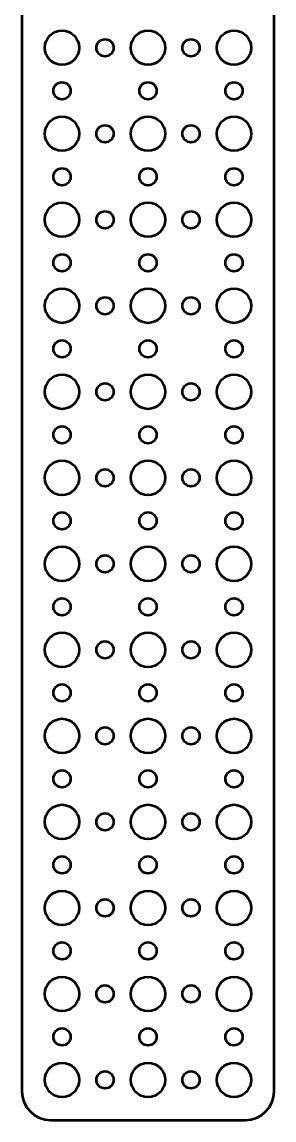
# Model space of a CAD drawing. Header units: centimetres. Extents: x -120 to 105, y -79 to 117.
# Drawn here: x -2.2 to 2.2, y -32.2 to -13.05 of the extents above; entities that cross this region are included whole.
import ezdxf

# ---------------------------------------------------------------- set-up
doc = ezdxf.new("R2010")
doc.units = ezdxf.units.CM
doc.header["$MEASUREMENT"] = 0
doc.layers.add('Layer 1', color=7, linetype='Continuous')

msp = doc.modelspace()

# ---------------------------------------------------------------- linework, layer by layer
at = {"layer": 'Layer 1', "lineweight": 53}
for centre, major_axis in [((-1.49999, -13.50001), (0, 0.30001)), ((0.00001, -13.50001), (0, 0.30001)), ((1.50001, -13.50001), (0, 0.30001)), ((-0.75, -13.5), (0, 0.15)), ((0.75, -13.5), (0, 0.15)), ((-1.5, -14.25), (0, 0.15)), ((0, -14.25), (0, 0.15)), ((1.5, -14.25), (0, 0.15)), ((-1.49999, -15.00001), (0, 0.30001)), ((0.00001, -15.00001), (0, 0.30001)), ((1.50001, -15.00001), (0, 0.30001)), ((-0.75, -15), (0, 0.15)), ((0.75, -15), (0, 0.15)), ((-1.5, -15.75), (0, 0.15)), ((0, -15.75), (0, 0.15)), ((1.5, -15.75), (0, 0.15)), ((-1.49999, -16.50001), (0, 0.30001)), ((0.00001, -16.50001), (0, 0.30001)), ((1.50001, -16.50001), (0, 0.30001)), ((-0.75, -16.5), (0, 0.15)), ((0.75, -16.5), (0, 0.15)), ((-1.5, -17.25), (0, 0.15)), ((0, -17.25), (0, 0.15)), ((1.5, -17.25), (0, 0.15)), ((-1.49999, -18.00001), (0, 0.30001)), ((0.00001, -18.00001), (0, 0.30001)), ((1.50001, -18.00001), (0, 0.30001)), ((-0.75, -18), (0, 0.15)), ((0.75, -18), (0, 0.15)), ((-1.5, -18.75), (0, 0.15)), ((0, -18.75), (0, 0.15)), ((1.5, -18.75), (0, 0.15)), ((-1.49999, -19.50001), (0, 0.30001)), ((0.00001, -19.50001), (0, 0.30001)), ((1.50001, -19.50001), (0, 0.30001)), ((-0.75, -19.5), (0, 0.15)), ((0.75, -19.5), (0, 0.15)), ((-1.5, -20.25), (0, 0.15)), ((0, -20.25), (0, 0.15)), ((1.5, -20.25), (0, 0.15)), ((-1.49999, -21.00001), (0, 0.30001)), ((-0.75, -21), (0, 0.15)), ((0.00001, -21.00001), (0, 0.30001)), ((0.75, -21), (0, 0.15)), ((1.50001, -21.00001), (0, 0.30001)), ((-1.5, -21.75), (0, 0.15)), ((0, -21.75), (0, 0.15)), ((1.5, -21.75), (0, 0.15)), ((-1.49999, -22.50001), (0, 0.30001)), ((0.00001, -22.50001), (0, 0.30001)), ((1.50001, -22.50001), (0, 0.30001)), ((-0.75, -22.5), (0, 0.15)), ((0.75, -22.5), (0, 0.15)), ((-1.5, -23.25), (0, 0.15)), ((0, -23.25), (0, 0.15)), ((1.5, -23.25), (0, 0.15)), ((-1.49999, -24.00001), (0, 0.30001)), ((0.00001, -24.00001), (0, 0.30001)), ((1.50001, -24.00001), (0, 0.30001)), ((-0.75, -24), (0, 0.15)), ((0.75, -24), (0, 0.15)), ((-1.5, -24.75), (0, 0.15)), ((0, -24.75), (0, 0.15)), ((1.5, -24.75), (0, 0.15)), ((-1.49999, -25.50001), (0, 0.30001)), ((0.00001, -25.50001), (0, 0.30001)), ((1.50001, -25.50001), (0, 0.30001)), ((-0.75, -25.5), (0, 0.15)), ((0.75, -25.5), (0, 0.15)), ((-1.5, -26.25), (0, 0.15)), ((0, -26.25), (0, 0.15)), ((1.5, -26.25), (0, 0.15)), ((-1.49999, -27.00001), (0, 0.30001)), ((0.00001, -27.00001), (0, 0.30001)), ((1.50001, -27.00001), (0, 0.30001)), ((-0.75, -27), (0, 0.15)), ((0.75, -27), (0, 0.15)), ((-1.5, -27.75), (0, 0.15)), ((0, -27.75), (0, 0.15)), ((1.5, -27.75), (0, 0.15)), ((-1.49999, -28.50001), (0, 0.30001)), ((0.00001, -28.50001), (0, 0.30001)), ((1.50001, -28.50001), (0, 0.30001)), ((-0.75, -28.5), (0, 0.15)), ((0.75, -28.5), (0, 0.15)), ((-1.5, -29.25), (0, 0.15)), ((0, -29.25), (0, 0.15)), ((1.5, -29.25), (0, 0.15)), ((-1.49999, -30.00001), (0, 0.30001)), ((-0.75, -30), (0, 0.15)), ((0.00001, -30.00001), (0, 0.30001)), ((0.75, -30), (0, 0.15)), ((1.50001, -30.00001), (0, 0.30001)), ((-1.5, -30.75), (0, 0.15)), ((0, -30.75), (0, 0.15)), ((1.5, -30.75), (0, 0.15)), ((-1.49999, -31.50001), (0, 0.30001)), ((0.00001, -31.50001), (0, 0.30001)), ((1.50001, -31.50001), (0, 0.30001)), ((-0.75, -31.5), (0, 0.15)), ((0.75, -31.5), (0, 0.15))]:
    msp.add_ellipse(centre, major_axis=major_axis, ratio=1, dxfattribs=at)
msp.add_open_spline([(-2.2, -31.7), (-2.2, -31.7), (-2.2, 1.7), (-2.2, 1.7), (-2.2, 1.7), (-2.2, 1.97614), (-1.97614, 2.2), (-1.7, 2.2), (-1.7, 2.2), (-1.7, 2.2), (1.7, 2.2), (1.7, 2.2), (1.7, 2.2), (1.97614, 2.2), (2.2, 1.97614), (2.2, 1.7), (2.2, 1.7), (2.2, 1.7), (2.2, -31.7), (2.2, -31.7), (2.2, -31.7), (2.2, -31.97614), (1.97614, -32.2), (1.7, -32.2), (1.7, -32.2), (1.7, -32.2), (-1.7, -32.2), (-1.7, -32.2), (-1.7, -32.2), (-1.97614, -32.2), (-2.2, -31.97614), (-2.2, -31.7)], degree=3, knots=[0, 0, 0, 0, 0.11111111, 0.11111111, 0.11111111, 0.11111111, 0.22222222, 0.22222222, 0.22222222, 0.22222222, 0.33333333, 0.33333333, 0.33333333, 0.33333333, 0.44444444, 0.44444444, 0.44444444, 0.44444444, 0.55555556, 0.55555556, 0.55555556, 0.55555556, 0.66666667, 0.66666667, 0.66666667, 0.66666667, 0.77777778, 0.77777778, 0.77777778, 0.77777778, 1, 1, 1, 1], dxfattribs=at)

doc.saveas('drawing.dxf')
